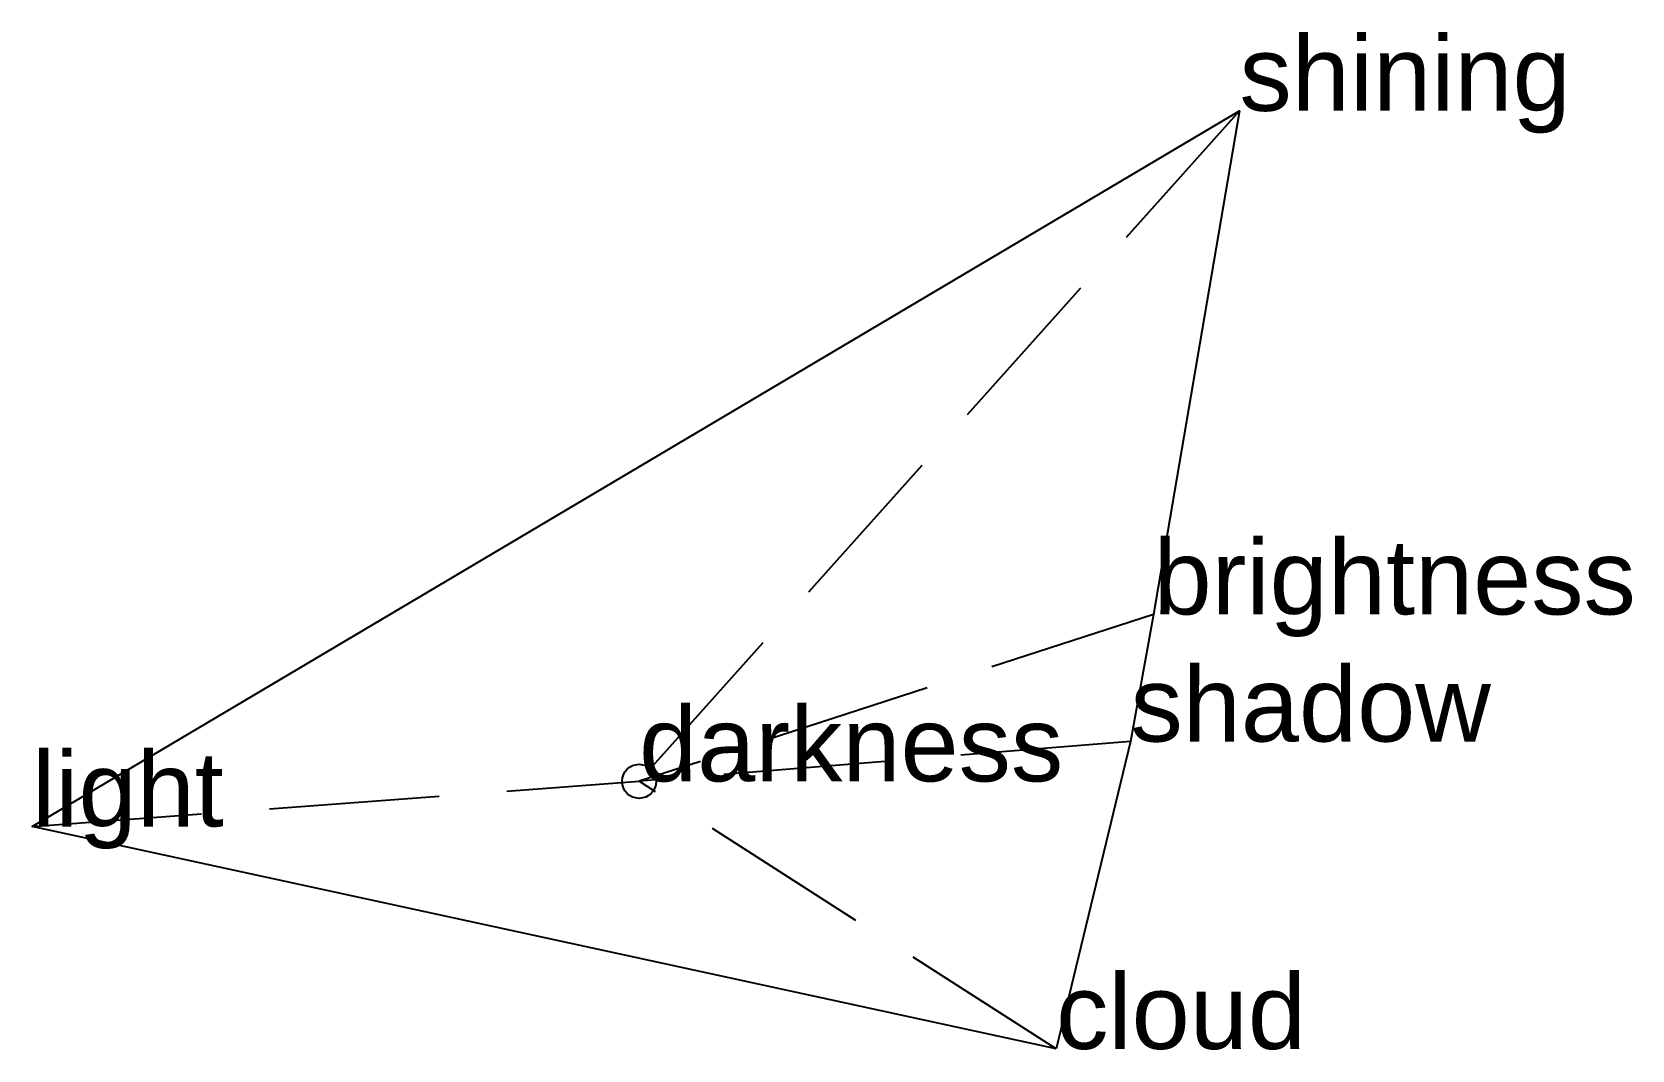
# Model space of a CAD drawing. Extents: x -0.89 to 1.46, y -0.39 to 1.1.
import ezdxf

# ---------------------------------------------------------------- set-up
doc = ezdxf.new("R2010")
doc.units = 0
doc.linetypes.add('DASHED2', pattern=[0.3, 0.25, -0.05])
doc.layers.add('TEXT', color=1, linetype='CONTINUOUS')
doc.styles.get("Standard").update_dxf_attribs({"font": 'arial.ttf'})

msp = doc.modelspace()

# ---------------------------------------------------------------- linework, layer by layer
at = {"linetype": 'DASHED2'}
for p in [(0.8826, 0.9856), (0.7563, 0.2453), (0.7224, 0.0585), (-0.8924, -0.0664), (0, 0), (0.6131, -0.3934)]:
    msp.add_line(p, (0, 0), dxfattribs=at)
msp.add_circle((0, 0), 0.025)
at = {"layer": 'OUTLINE', "linetype": 'CONTINUOUS'}
msp.add_polyline3d([(0.6131, -0.3934, 0), (-0.8924, -0.0664, 0), (0.8826, 0.9856, 0), (0.7563, 0.2453, 0), (0.7224, 0.0585, 0), (0.6131, -0.3934, 0)], close=True, dxfattribs=at)

# ---------------------------------------------------------------- texts
at = {"layer": 'TEXT'}
for s, p in [('shining', (0.8826, 0.9856)), ('brightness', (0.7563, 0.2453)), ('shadow', (0.7224, 0.0585)), ('darkness', (0, 0)), ('light', (-0.8924, -0.0664)), ('cloud', (0.6131, -0.3934))]:
    msp.add_text(s, height=0.11, dxfattribs=at).set_placement(p)

doc.saveas('drawing.dxf')
